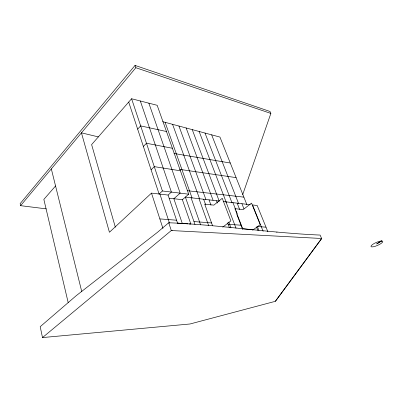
<?xml version="1.0" encoding="UTF-8"?>
<svg xmlns="http://www.w3.org/2000/svg" width="403" height="403" viewBox="0 0 403 403"><rect width="100%" height="100%" fill="white"/><g stroke="black" fill="none" stroke-linecap="round" stroke-linejoin="round"><path stroke-width="0.6" d="M242.697 194.614L270.866 113.414L269.99 111.47L135.045 65.412L20.15 203.641L20.588 205.671L46.199 208.855M275.37 301.313L321.624 238.49L320.098 235.07C269.466 232.939 219.343 224.763 168.721 222.763L157.558 232.239L76.222 295.686L40.204 326.687L42.501 337.573L190.009 323.987L275.37 301.313L321.735 238.495L171.295 230.541L42.506 337.588M20.588 205.671L135.851 67.719L135.045 65.412M55.614 185.909L43.851 199.404L68.178 302.562M169.179 198.211L182.373 199.692L188.7 194.196L157.17 105.304L131.595 98.75L91.617 144.606L115.354 227.227M137.65 129.141L140.667 125.897L166.469 131.524M143.372 146.445L146.465 143.251L172.408 148.269M151.08 169.759L154.278 166.641L180.398 170.796M140.32 100.987L171.401 192.075L168.081 195.062L151.483 193.118L109.425 232.259L81.441 132.839L98.413 136.914M188.7 194.196L162.414 190.977L159.099 194.009L128.698 102.075M222.688 227.181L230.869 220.904L222.26 198.291L213.867 205.127L204.699 204.125L212.577 225.725M252.621 230.189L260.217 224.667L251.543 203.137L243.19 209.57L234.929 208.683L242.878 229.181M381.298 240.979L376.694 243.966L381.681 240.964M172.288 230.592L171.295 230.541L168.721 222.763M177.587 223.111L187.803 223.861M189.027 223.947L190.861 224.083L182.373 199.692M159.855 218.9L176.569 220.204M193.964 221.559L211.686 222.945M227.957 224.214L241.135 225.242M266.01 227.181L257.351 226.506L258.933 230.476M243.276 228.894L253.235 229.831M187.158 190.684L243.88 197.138M219.257 201.062L185.37 197.087L194.987 224.476M223.161 201.52L250.253 204.694M179.597 169.361L236.103 177.612M173.97 153.472L230.289 163.029M162.696 121.671L219.937 137.07L246.868 204.623M135.851 67.719L270.866 113.414M267.859 231.73L257.195 205.505L252.52 204.956L263.159 231.357M256.399 226.813L257.764 230.239M241.926 203.716L243.951 208.855M211.646 134.839L238.697 203.802M237.171 203.157L239.644 209.495M232.969 202.669L235.664 209.625M236.113 210.789L237.236 213.686M236.843 214.456L242.621 229.367M205.001 133.05L232.057 202.926M199.137 131.474L226.259 202.336M225.962 201.848L236.027 228.254M228.763 222.033L230.954 227.856M227.569 222.829L229.327 227.488M192.231 129.615L219.192 201.057M216.476 200.734L217.343 203.062M186.131 127.973L213.066 200.246M209.041 199.863L210.991 205.162M178.942 126.038L205.913 199.515M203.651 199.233L205.545 204.447M172.59 124.331L199.586 198.865M198.991 198.684L208.628 225.529M165.104 122.321L192.04 197.913M191.047 197.752L200.613 224.894M148.853 103.173L180.171 193.153L173.854 198.734L182.292 223.453M168.081 195.062L177.733 223.655M131.595 98.75L162.414 190.977M159.905 194.105L169.482 223.146M151.483 193.118L162.953 228.446M51.322 168.887L81.804 291.787M277.032 232.037A2.201 0.69 -20.2 0 1 276.7 232.289M381.505 240.959L380.966 241.009A6.463 1.612 -23.6 0 0 371.234 245.684A6.463 1.612 -23.6 0 0 377.601 245.387A6.463 1.612 -23.6 0 0 381.958 240.964L381.505 240.959"/></g></svg>
